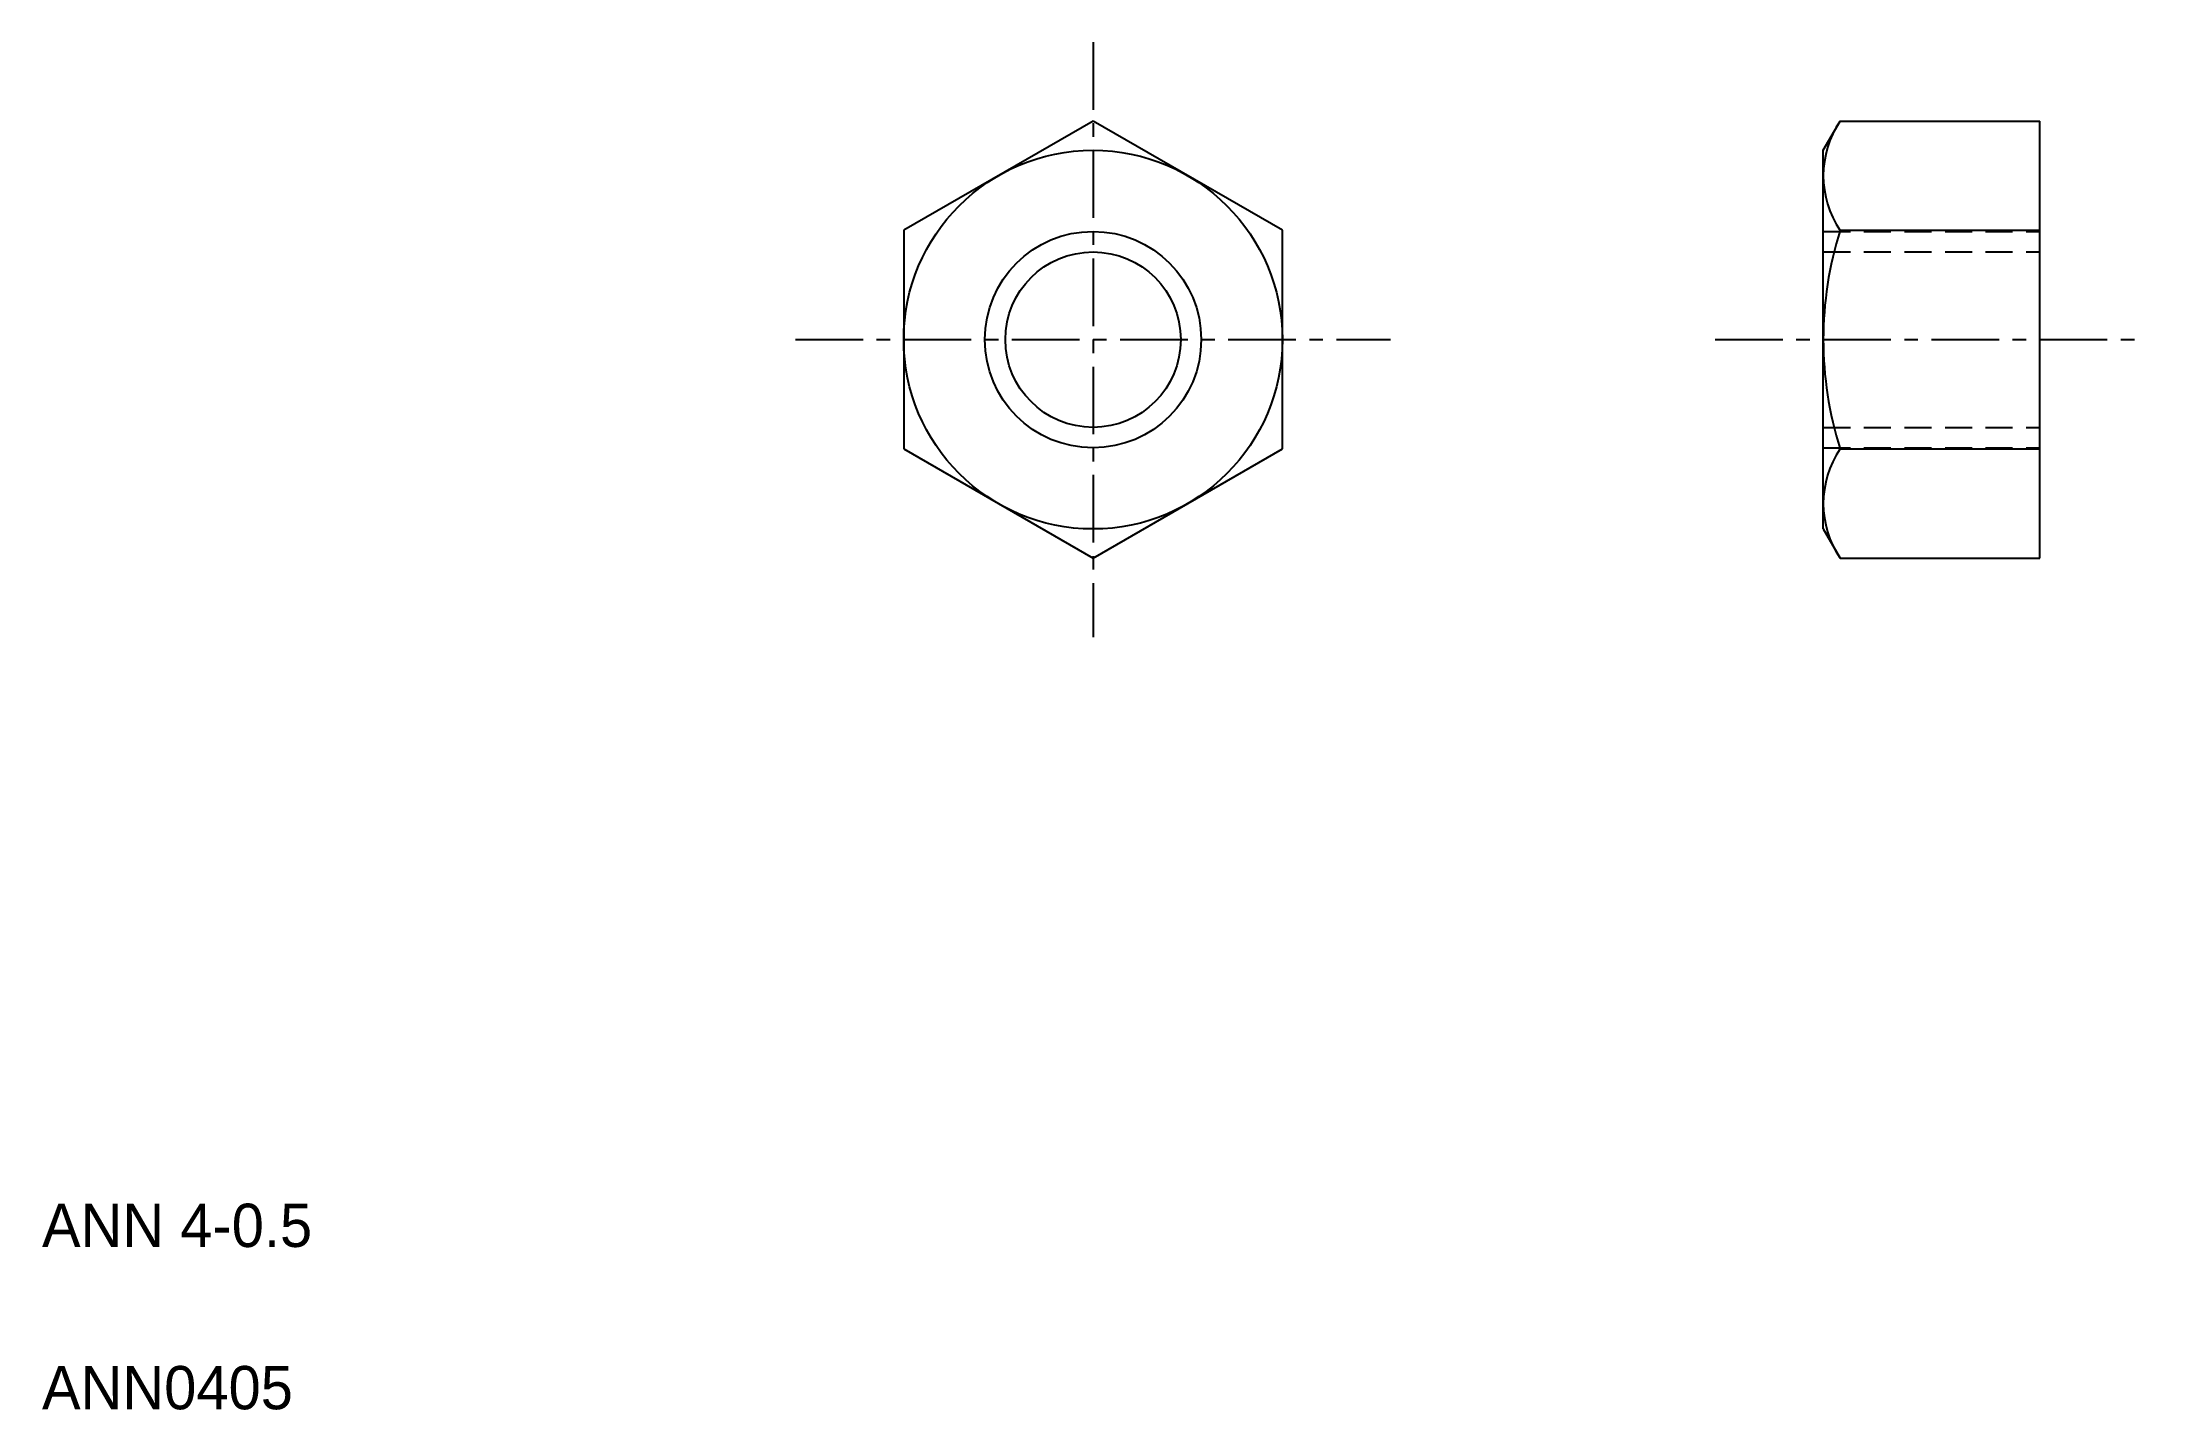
# Model space of a CAD drawing. Extents: x 2 to 40.9, y 2 to 27.3.
import ezdxf

# ---------------------------------------------------------------- set-up
doc = ezdxf.new("R2010")
doc.units = 0
doc.linetypes.add('CENTER', pattern=[2, 1.25, -0.25, 0.25, -0.25])
doc.linetypes.add('DASHED', pattern=[0.75, 0.5, -0.25])
doc.layers.get('0').update_dxf_attribs({"linetype": 'CONTINUOUS'})
doc.layers.add('CENTER', color=1, linetype='CENTER')

msp = doc.modelspace()

# ---------------------------------------------------------------- linework, layer by layer
at = {"color": 7, "linetype": 'CONTINUOUS'}
for p, q in [((21.429, 25.813), (17.929, 23.793)), ((24.929, 23.793), (21.429, 25.813)), ((34.929, 25.272), (35.242, 25.813)), ((35.242, 25.813), (38.929, 25.813)), ((38.929, 17.73), (38.929, 25.813)), ((34.929, 18.272), (34.929, 25.272)), ((17.929, 23.793), (17.929, 19.751)), ((24.929, 19.751), (24.929, 23.793)), ((35.242, 23.793), (38.929, 23.793)), ((38.929, 21.772), (38.929, 21.772)), ((17.929, 19.751), (21.429, 17.73)), ((21.429, 17.73), (24.929, 19.751)), ((35.242, 19.751), (38.929, 19.751)), ((38.929, 19.751), (38.929, 19.751)), ((34.929, 18.272), (35.242, 17.73)), ((35.242, 17.73), (38.929, 17.73))]:
    msp.add_line(p, q, dxfattribs=at)
at = {"color": 3, "linetype": 'DASHED'}
for p, q in [((34.929, 23.772), (38.929, 23.772)), ((34.929, 23.393), (38.929, 23.393)), ((34.929, 20.151), (38.929, 20.151)), ((34.929, 19.772), (38.929, 19.772))]:
    msp.add_line(p, q, dxfattribs=at)
at = {"color": 7, "linetype": 'CONTINUOUS'}
for radius in [3.5, 1.621]:
    msp.add_circle((21.429, 21.772), radius, dxfattribs=at)
at = {"color": 3, "linetype": 'CONTINUOUS'}
msp.add_circle((21.429, 21.772), 2, dxfattribs=at)
at = {"color": 7, "linetype": 'CONTINUOUS'}
for centre, radius, start, end in [((36.718, 24.803), 1.789, 145.6157, 214.3843), ((41.616, 21.772), 6.687, 162.412, 197.588), ((36.718, 18.741), 1.789, 145.6157, 214.3843)]:
    msp.add_arc(centre, radius, start, end, dxfattribs=at)
at = {"layer": 'CENTER', "color": 1, "linetype": 'CENTER'}
for p, q in [((21.429, 27.272), (21.429, 16.272)), ((15.929, 21.772), (26.929, 21.772)), ((32.929, 21.772), (40.929, 21.772))]:
    msp.add_line(p, q, dxfattribs=at)

# ---------------------------------------------------------------- texts
at = {"color": 7, "linetype": 'CONTINUOUS'}
for s, p in [('ANN 4-0.5', (2, 5)), ('ANN0405', (2, 2))]:
    msp.add_text(s, height=0.8, dxfattribs=at).set_placement(p)

doc.saveas('drawing.dxf')
